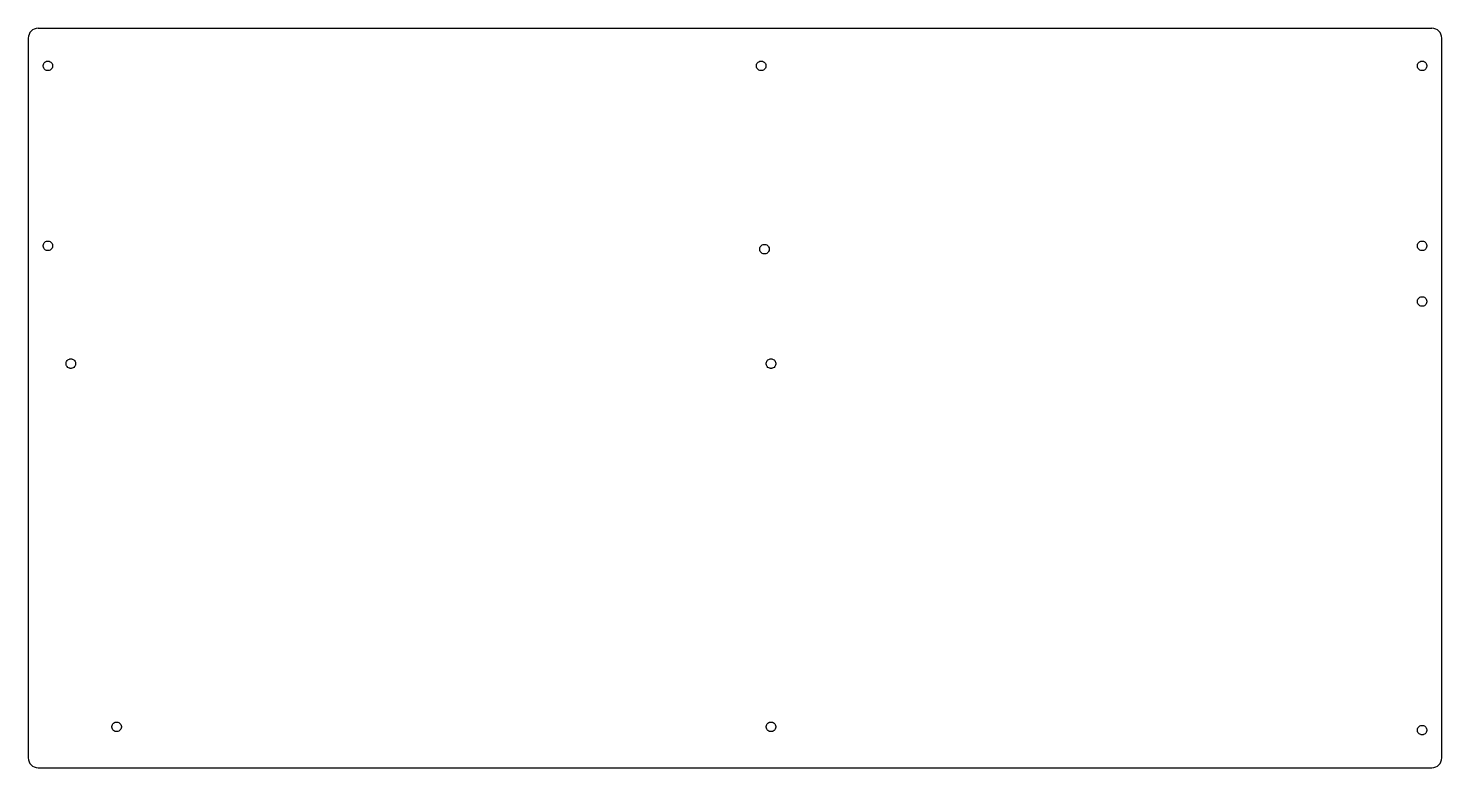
# Model space of a CAD drawing. Extents: x -109 to 863, y 138 to 646.
import ezdxf

# ---------------------------------------------------------------- set-up
doc = ezdxf.new("R2010")
doc.units = 0
doc.layers.add('Layer_1', color=7, linetype='CONTINUOUS')

msp = doc.modelspace()

# ---------------------------------------------------------------- linework, layer by layer
at = {"layer": 'Layer_1', "color": 7}
for points in [[(-102.11108, 646.142513), (856.38892, 646.142513)], [(-108.85748, 639.388913), (-108.85748, 144.388913)], [(863.14252, 144.388913), (863.14252, 639.388913)], [(-102.11108, 137.642513), (856.38892, 137.642513)]]:
    msp.add_lwpolyline(points, dxfattribs=at)
for points in [[(-94.721046, 623.46325), (-94.404246, 623.40565), (-93.813846, 623.16085), (-93.281046, 622.80085), (-92.827446, 622.34725), (-92.467446, 621.81445), (-92.222646, 621.21685), (-92.093046, 620.59045), (-92.093046, 619.94245), (-92.222646, 619.31605), (-92.467446, 618.71845), (-92.827446, 618.18565), (-93.281046, 617.73205), (-93.813846, 617.37205), (-94.404246, 617.12725), (-94.721046, 617.06965), (-95.037846, 617.00485), (-95.678646, 617.00485), (-95.995446, 617.06965), (-96.312246, 617.12725), (-96.902646, 617.37205), (-97.435446, 617.73205), (-97.889046, 618.18565), (-98.249046, 618.71845), (-98.493846, 619.31605), (-98.623446, 619.94245), (-98.623446, 620.59045), (-98.493846, 621.21685), (-98.249046, 621.81445), (-97.889046, 622.34725), (-97.435446, 622.80085), (-96.902646, 623.16085), (-96.312246, 623.40565), (-95.995446, 623.46325), (-95.678646, 623.52805), (-95.037846, 623.52805)], [(-94.721046, 623.46325), (-94.404246, 623.40565), (-93.813846, 623.16085), (-93.281046, 622.80085), (-92.827446, 622.34725), (-92.467446, 621.81445), (-92.222646, 621.21685), (-92.093046, 620.59045), (-92.093046, 619.94245), (-92.222646, 619.31605), (-92.467446, 618.71845), (-92.827446, 618.18565), (-93.281046, 617.73205), (-93.813846, 617.37205), (-94.404246, 617.12725), (-94.721046, 617.06965), (-95.037846, 617.00485), (-95.678646, 617.00485), (-95.995446, 617.06965), (-96.312246, 617.12725), (-96.902646, 617.37205), (-97.435446, 617.73205), (-97.889046, 618.18565), (-98.249046, 618.71845), (-98.493846, 619.31605), (-98.623446, 619.94245), (-98.623446, 620.59045), (-98.493846, 621.21685), (-98.249046, 621.81445), (-97.889046, 622.34725), (-97.435446, 622.80085), (-96.902646, 623.16085), (-96.312246, 623.40565), (-95.995446, 623.46325), (-95.678646, 623.52805), (-95.037846, 623.52805)], [(395.778954, 623.46325), (396.088554, 623.40565), (396.686154, 623.16085), (397.218954, 622.80085), (397.672554, 622.34725), (398.032554, 621.81445), (398.277354, 621.21685), (398.399754, 620.59045), (398.399754, 619.94245), (398.277354, 619.31605), (398.032554, 618.71845), (397.672554, 618.18565), (397.218954, 617.73205), (396.686154, 617.37205), (396.088554, 617.12725), (395.778954, 617.06965), (395.462154, 617.00485), (394.821354, 617.00485), (394.504554, 617.06965), (394.187754, 617.12725), (393.597354, 617.37205), (393.057354, 617.73205), (392.603754, 618.18565), (392.250954, 618.71845), (392.006154, 619.31605), (391.876554, 619.94245), (391.876554, 620.59045), (392.006154, 621.21685), (392.250954, 621.81445), (392.603754, 622.34725), (393.057354, 622.80085), (393.597354, 623.16085), (394.187754, 623.40565), (394.504554, 623.46325), (394.821354, 623.52805), (395.462154, 623.52805)], [(395.778954, 623.46325), (396.088554, 623.40565), (396.686154, 623.16085), (397.218954, 622.80085), (397.672554, 622.34725), (398.032554, 621.81445), (398.277354, 621.21685), (398.399754, 620.59045), (398.399754, 619.94245), (398.277354, 619.31605), (398.032554, 618.71845), (397.672554, 618.18565), (397.218954, 617.73205), (396.686154, 617.37205), (396.088554, 617.12725), (395.778954, 617.06965), (395.462154, 617.00485), (394.821354, 617.00485), (394.504554, 617.06965), (394.187754, 617.12725), (393.597354, 617.37205), (393.057354, 617.73205), (392.603754, 618.18565), (392.250954, 618.71845), (392.006154, 619.31605), (391.876554, 619.94245), (391.876554, 620.59045), (392.006154, 621.21685), (392.250954, 621.81445), (392.603754, 622.34725), (393.057354, 622.80085), (393.597354, 623.16085), (394.187754, 623.40565), (394.504554, 623.46325), (394.821354, 623.52805), (395.462154, 623.52805)], [(850.278954, 623.46325), (850.595754, 623.40565), (851.186154, 623.16085), (851.718954, 622.80085), (852.172554, 622.34725), (852.532554, 621.81445), (852.777354, 621.21685), (852.906954, 620.59045), (852.906954, 619.94245), (852.777354, 619.31605), (852.532554, 618.71845), (852.172554, 618.18565), (851.718954, 617.73205), (851.186154, 617.37205), (850.595754, 617.12725), (850.278954, 617.06965), (849.962154, 617.00485), (849.321354, 617.00485), (849.004554, 617.06965), (848.687754, 617.12725), (848.097354, 617.37205), (847.564554, 617.73205), (847.110954, 618.18565), (846.750954, 618.71845), (846.506154, 619.31605), (846.376554, 619.94245), (846.376554, 620.59045), (846.506154, 621.21685), (846.750954, 621.81445), (847.110954, 622.34725), (847.564554, 622.80085), (848.097354, 623.16085), (848.687754, 623.40565), (849.004554, 623.46325), (849.321354, 623.52805), (849.962154, 623.52805)], [(850.278954, 623.46325), (850.595754, 623.40565), (851.186154, 623.16085), (851.718954, 622.80085), (852.172554, 622.34725), (852.532554, 621.81445), (852.777354, 621.21685), (852.906954, 620.59045), (852.906954, 619.94245), (852.777354, 619.31605), (852.532554, 618.71845), (852.172554, 618.18565), (851.718954, 617.73205), (851.186154, 617.37205), (850.595754, 617.12725), (850.278954, 617.06965), (849.962154, 617.00485), (849.321354, 617.00485), (849.004554, 617.06965), (848.687754, 617.12725), (848.097354, 617.37205), (847.564554, 617.73205), (847.110954, 618.18565), (846.750954, 618.71845), (846.506154, 619.31605), (846.376554, 619.94245), (846.376554, 620.59045), (846.506154, 621.21685), (846.750954, 621.81445), (847.110954, 622.34725), (847.564554, 622.80085), (848.097354, 623.16085), (848.687754, 623.40565), (849.004554, 623.46325), (849.321354, 623.52805), (849.962154, 623.52805)], [(-94.721046, 499.71685), (-94.404246, 499.65205), (-93.813846, 499.40725), (-93.281046, 499.04725), (-92.827446, 498.59365), (-92.467446, 498.06085), (-92.222646, 497.47045), (-92.093046, 496.83685), (-92.093046, 496.19605), (-92.222646, 495.56245), (-92.467446, 494.97205), (-92.827446, 494.43925), (-93.281046, 493.97845), (-93.813846, 493.62565), (-94.404246, 493.38085), (-94.721046, 493.31605), (-95.037846, 493.25125), (-95.678646, 493.25125), (-95.995446, 493.31605), (-96.312246, 493.38085), (-96.902646, 493.62565), (-97.435446, 493.97845), (-97.889046, 494.43925), (-98.249046, 494.97205), (-98.493846, 495.56245), (-98.623446, 496.19605), (-98.623446, 496.83685), (-98.493846, 497.47045), (-98.249046, 498.06085), (-97.889046, 498.59365), (-97.435446, 499.04725), (-96.902646, 499.40725), (-96.312246, 499.65205), (-95.995446, 499.71685), (-95.678646, 499.78165), (-95.037846, 499.78165)], [(-94.721046, 499.71685), (-94.404246, 499.65205), (-93.813846, 499.40725), (-93.281046, 499.04725), (-92.827446, 498.59365), (-92.467446, 498.06085), (-92.222646, 497.47045), (-92.093046, 496.83685), (-92.093046, 496.19605), (-92.222646, 495.56245), (-92.467446, 494.97205), (-92.827446, 494.43925), (-93.281046, 493.97845), (-93.813846, 493.62565), (-94.404246, 493.38085), (-94.721046, 493.31605), (-95.037846, 493.25125), (-95.678646, 493.25125), (-95.995446, 493.31605), (-96.312246, 493.38085), (-96.902646, 493.62565), (-97.435446, 493.97845), (-97.889046, 494.43925), (-98.249046, 494.97205), (-98.493846, 495.56245), (-98.623446, 496.19605), (-98.623446, 496.83685), (-98.493846, 497.47045), (-98.249046, 498.06085), (-97.889046, 498.59365), (-97.435446, 499.04725), (-96.902646, 499.40725), (-96.312246, 499.65205), (-95.995446, 499.71685), (-95.678646, 499.78165), (-95.037846, 499.78165)], [(398.018154, 497.47045), (398.342154, 497.40565), (398.939754, 497.16085), (399.472554, 496.80085), (399.926154, 496.34725), (400.278954, 495.81445), (400.530954, 495.21685), (400.653354, 494.59045), (400.653354, 493.94245), (400.530954, 493.31605), (400.278954, 492.71845), (399.926154, 492.18565), (399.472554, 491.73205), (398.939754, 491.37205), (398.342154, 491.12725), (398.025354, 491.06965), (397.715754, 491.00485), (397.067754, 491.00485), (396.750954, 491.06965), (396.441354, 491.12725), (395.843754, 491.37205), (395.310954, 491.73205), (394.857354, 492.18565), (394.497354, 492.71845), (394.252554, 493.31605), (394.130154, 493.94245), (394.130154, 494.59045), (394.252554, 495.21685), (394.497354, 495.81445), (394.857354, 496.34725), (395.310954, 496.80085), (395.843754, 497.16085), (396.441354, 497.40565), (396.765354, 497.47045), (397.067754, 497.52805), (397.715754, 497.52805)], [(398.018154, 497.47045), (398.342154, 497.40565), (398.939754, 497.16085), (399.472554, 496.80085), (399.926154, 496.34725), (400.278954, 495.81445), (400.530954, 495.21685), (400.653354, 494.59045), (400.653354, 493.94245), (400.530954, 493.31605), (400.278954, 492.71845), (399.926154, 492.18565), (399.472554, 491.73205), (398.939754, 491.37205), (398.342154, 491.12725), (398.025354, 491.06965), (397.715754, 491.00485), (397.067754, 491.00485), (396.750954, 491.06965), (396.441354, 491.12725), (395.843754, 491.37205), (395.310954, 491.73205), (394.857354, 492.18565), (394.497354, 492.71845), (394.252554, 493.31605), (394.130154, 493.94245), (394.130154, 494.59045), (394.252554, 495.21685), (394.497354, 495.81445), (394.857354, 496.34725), (395.310954, 496.80085), (395.843754, 497.16085), (396.441354, 497.40565), (396.765354, 497.47045), (397.067754, 497.52805), (397.715754, 497.52805)], [(850.278954, 499.71685), (850.595754, 499.65205), (851.186154, 499.40725), (851.718954, 499.04725), (852.172554, 498.59365), (852.532554, 498.06085), (852.777354, 497.47045), (852.906954, 496.83685), (852.906954, 496.19605), (852.777354, 495.56245), (852.532554, 494.97205), (852.172554, 494.43925), (851.718954, 493.97845), (851.186154, 493.62565), (850.595754, 493.38085), (850.278954, 493.31605), (849.962154, 493.25125), (849.321354, 493.25125), (849.004554, 493.31605), (848.687754, 493.38085), (848.097354, 493.62565), (847.564554, 493.97845), (847.110954, 494.43925), (846.750954, 494.97205), (846.506154, 495.56245), (846.376554, 496.19605), (846.376554, 496.83685), (846.506154, 497.47045), (846.750954, 498.06085), (847.110954, 498.59365), (847.564554, 499.04725), (848.097354, 499.40725), (848.687754, 499.65205), (849.004554, 499.71685), (849.321354, 499.78165), (849.962154, 499.78165)], [(850.278954, 499.71685), (850.595754, 499.65205), (851.186154, 499.40725), (851.718954, 499.04725), (852.172554, 498.59365), (852.532554, 498.06085), (852.777354, 497.47045), (852.906954, 496.83685), (852.906954, 496.19605), (852.777354, 495.56245), (852.532554, 494.97205), (852.172554, 494.43925), (851.718954, 493.97845), (851.186154, 493.62565), (850.595754, 493.38085), (850.278954, 493.31605), (849.962154, 493.25125), (849.321354, 493.25125), (849.004554, 493.31605), (848.687754, 493.38085), (848.097354, 493.62565), (847.564554, 493.97845), (847.110954, 494.43925), (846.750954, 494.97205), (846.506154, 495.56245), (846.376554, 496.19605), (846.376554, 496.83685), (846.506154, 497.47045), (846.750954, 498.06085), (847.110954, 498.59365), (847.564554, 499.04725), (848.097354, 499.40725), (848.687754, 499.65205), (849.004554, 499.71685), (849.321354, 499.78165), (849.962154, 499.78165)], [(850.278954, 461.46325), (850.595754, 461.40565), (851.186154, 461.16085), (851.718954, 460.80085), (852.172554, 460.34725), (852.532554, 459.81445), (852.777354, 459.21685), (852.906954, 458.59045), (852.906954, 457.94245), (852.777354, 457.31605), (852.532554, 456.71845), (852.172554, 456.18565), (851.718954, 455.73205), (851.186154, 455.37205), (850.595754, 455.12725), (850.278954, 455.06965), (849.962154, 455.00485), (849.321354, 455.00485), (849.004554, 455.06965), (848.687754, 455.12725), (848.097354, 455.37205), (847.564554, 455.73205), (847.110954, 456.18565), (846.750954, 456.71845), (846.506154, 457.31605), (846.376554, 457.94245), (846.376554, 458.59045), (846.506154, 459.21685), (846.750954, 459.81445), (847.110954, 460.34725), (847.564554, 460.80085), (848.097354, 461.16085), (848.687754, 461.40565), (849.004554, 461.46325), (849.321354, 461.52805), (849.962154, 461.52805)], [(850.278954, 461.46325), (850.595754, 461.40565), (851.186154, 461.16085), (851.718954, 460.80085), (852.172554, 460.34725), (852.532554, 459.81445), (852.777354, 459.21685), (852.906954, 458.59045), (852.906954, 457.94245), (852.777354, 457.31605), (852.532554, 456.71845), (852.172554, 456.18565), (851.718954, 455.73205), (851.186154, 455.37205), (850.595754, 455.12725), (850.278954, 455.06965), (849.962154, 455.00485), (849.321354, 455.00485), (849.004554, 455.06965), (848.687754, 455.12725), (848.097354, 455.37205), (847.564554, 455.73205), (847.110954, 456.18565), (846.750954, 456.71845), (846.506154, 457.31605), (846.376554, 457.94245), (846.376554, 458.59045), (846.506154, 459.21685), (846.750954, 459.81445), (847.110954, 460.34725), (847.564554, 460.80085), (848.097354, 461.16085), (848.687754, 461.40565), (849.004554, 461.46325), (849.321354, 461.52805), (849.962154, 461.52805)], [(-78.974646, 418.71685), (-78.657846, 418.65205), (-78.060246, 418.40725), (-77.527446, 418.04725), (-77.073846, 417.59365), (-76.713846, 417.06085), (-76.469046, 416.47045), (-76.346646, 415.83685), (-76.346646, 415.19605), (-76.469046, 414.56245), (-76.713846, 413.97205), (-77.073846, 413.43925), (-77.527446, 412.97845), (-78.060246, 412.62565), (-78.657846, 412.38085), (-78.974646, 412.31605), (-79.284246, 412.25125), (-79.932246, 412.25125), (-80.241846, 412.31605), (-80.558646, 412.38085), (-81.156246, 412.62565), (-81.689046, 412.97845), (-82.142646, 413.43925), (-82.502646, 413.97205), (-82.747446, 414.56245), (-82.869846, 415.19605), (-82.869846, 415.83685), (-82.747446, 416.47045), (-82.502646, 417.06085), (-82.142646, 417.59365), (-81.689046, 418.04725), (-81.156246, 418.40725), (-80.558646, 418.65205), (-80.241846, 418.71685), (-79.932246, 418.78165), (-79.284246, 418.78165)], [(-78.974646, 418.71685), (-78.657846, 418.65205), (-78.060246, 418.40725), (-77.527446, 418.04725), (-77.073846, 417.59365), (-76.713846, 417.06085), (-76.469046, 416.47045), (-76.346646, 415.83685), (-76.346646, 415.19605), (-76.469046, 414.56245), (-76.713846, 413.97205), (-77.073846, 413.43925), (-77.527446, 412.97845), (-78.060246, 412.62565), (-78.657846, 412.38085), (-78.974646, 412.31605), (-79.284246, 412.25125), (-79.932246, 412.25125), (-80.241846, 412.31605), (-80.558646, 412.38085), (-81.156246, 412.62565), (-81.689046, 412.97845), (-82.142646, 413.43925), (-82.502646, 413.97205), (-82.747446, 414.56245), (-82.869846, 415.19605), (-82.869846, 415.83685), (-82.747446, 416.47045), (-82.502646, 417.06085), (-82.142646, 417.59365), (-81.689046, 418.04725), (-81.156246, 418.40725), (-80.558646, 418.65205), (-80.241846, 418.71685), (-79.932246, 418.78165), (-79.284246, 418.78165)], [(402.532554, 418.71685), (402.842154, 418.65205), (403.439754, 418.40725), (403.972554, 418.04725), (404.426154, 417.59365), (404.786154, 417.06085), (405.030954, 416.47045), (405.153354, 415.83685), (405.153354, 415.19605), (405.030954, 414.56245), (404.786154, 413.97205), (404.426154, 413.43925), (403.972554, 412.97845), (403.439754, 412.62565), (402.842154, 412.38085), (402.532554, 412.31605), (402.215754, 412.25125), (401.567754, 412.25125), (401.258154, 412.31605), (400.941354, 412.38085), (400.343754, 412.62565), (399.810954, 412.97845), (399.357354, 413.43925), (399.004554, 413.97205), (398.752554, 414.56245), (398.630154, 415.19605), (398.630154, 415.83685), (398.752554, 416.47045), (399.004554, 417.06085), (399.357354, 417.59365), (399.810954, 418.04725), (400.343754, 418.40725), (400.941354, 418.65205), (401.258154, 418.71685), (401.567754, 418.78165), (402.215754, 418.78165)], [(402.532554, 418.71685), (402.842154, 418.65205), (403.439754, 418.40725), (403.972554, 418.04725), (404.426154, 417.59365), (404.786154, 417.06085), (405.030954, 416.47045), (405.153354, 415.83685), (405.153354, 415.19605), (405.030954, 414.56245), (404.786154, 413.97205), (404.426154, 413.43925), (403.972554, 412.97845), (403.439754, 412.62565), (402.842154, 412.38085), (402.532554, 412.31605), (402.215754, 412.25125), (401.567754, 412.25125), (401.258154, 412.31605), (400.941354, 412.38085), (400.343754, 412.62565), (399.810954, 412.97845), (399.357354, 413.43925), (399.004554, 413.97205), (398.752554, 414.56245), (398.630154, 415.19605), (398.630154, 415.83685), (398.752554, 416.47045), (399.004554, 417.06085), (399.357354, 417.59365), (399.810954, 418.04725), (400.343754, 418.40725), (400.941354, 418.65205), (401.258154, 418.71685), (401.567754, 418.78165), (402.215754, 418.78165)], [(-47.474646, 168.97045), (-47.157846, 168.90565), (-46.560246, 168.66085), (-46.027446, 168.30085), (-45.573846, 167.84725), (-45.213846, 167.31445), (-44.969046, 166.71685), (-44.846646, 166.09045), (-44.846646, 165.44245), (-44.969046, 164.81605), (-45.213846, 164.21845), (-45.573846, 163.68565), (-46.027446, 163.23205), (-46.560246, 162.87925), (-47.157846, 162.62725), (-47.474646, 162.56965), (-47.784246, 162.50485), (-48.432246, 162.50485), (-48.741846, 162.56965), (-49.058646, 162.62725), (-49.656246, 162.87925), (-50.189046, 163.23205), (-50.642646, 163.68565), (-51.002646, 164.21845), (-51.247446, 164.81605), (-51.369846, 165.44245), (-51.369846, 166.09045), (-51.247446, 166.71685), (-51.002646, 167.31445), (-50.642646, 167.84725), (-50.189046, 168.30085), (-49.656246, 168.66085), (-49.058646, 168.90565), (-48.741846, 168.97045), (-48.432246, 169.02805), (-47.784246, 169.02805)], [(-47.474646, 168.97045), (-47.157846, 168.90565), (-46.560246, 168.66085), (-46.027446, 168.30085), (-45.573846, 167.84725), (-45.213846, 167.31445), (-44.969046, 166.71685), (-44.846646, 166.09045), (-44.846646, 165.44245), (-44.969046, 164.81605), (-45.213846, 164.21845), (-45.573846, 163.68565), (-46.027446, 163.23205), (-46.560246, 162.87925), (-47.157846, 162.62725), (-47.474646, 162.56965), (-47.784246, 162.50485), (-48.432246, 162.50485), (-48.741846, 162.56965), (-49.058646, 162.62725), (-49.656246, 162.87925), (-50.189046, 163.23205), (-50.642646, 163.68565), (-51.002646, 164.21845), (-51.247446, 164.81605), (-51.369846, 165.44245), (-51.369846, 166.09045), (-51.247446, 166.71685), (-51.002646, 167.31445), (-50.642646, 167.84725), (-50.189046, 168.30085), (-49.656246, 168.66085), (-49.058646, 168.90565), (-48.741846, 168.97045), (-48.432246, 169.02805), (-47.784246, 169.02805)], [(402.532554, 168.97045), (402.842154, 168.90565), (403.439754, 168.66085), (403.972554, 168.30085), (404.426154, 167.84725), (404.786154, 167.31445), (405.030954, 166.71685), (405.153354, 166.09045), (405.153354, 165.44245), (405.030954, 164.81605), (404.786154, 164.21845), (404.426154, 163.68565), (403.972554, 163.23205), (403.439754, 162.87925), (402.842154, 162.62725), (402.532554, 162.56965), (402.215754, 162.50485), (401.567754, 162.50485), (401.258154, 162.56965), (400.941354, 162.62725), (400.343754, 162.87925), (399.810954, 163.23205), (399.357354, 163.68565), (399.004554, 164.21845), (398.752554, 164.81605), (398.630154, 165.44245), (398.630154, 166.09045), (398.752554, 166.71685), (399.004554, 167.31445), (399.357354, 167.84725), (399.810954, 168.30085), (400.343754, 168.66085), (400.941354, 168.90565), (401.258154, 168.97045), (401.567754, 169.02805), (402.215754, 169.02805)], [(402.532554, 168.97045), (402.842154, 168.90565), (403.439754, 168.66085), (403.972554, 168.30085), (404.426154, 167.84725), (404.786154, 167.31445), (405.030954, 166.71685), (405.153354, 166.09045), (405.153354, 165.44245), (405.030954, 164.81605), (404.786154, 164.21845), (404.426154, 163.68565), (403.972554, 163.23205), (403.439754, 162.87925), (402.842154, 162.62725), (402.532554, 162.56965), (402.215754, 162.50485), (401.567754, 162.50485), (401.258154, 162.56965), (400.941354, 162.62725), (400.343754, 162.87925), (399.810954, 163.23205), (399.357354, 163.68565), (399.004554, 164.21845), (398.752554, 164.81605), (398.630154, 165.44245), (398.630154, 166.09045), (398.752554, 166.71685), (399.004554, 167.31445), (399.357354, 167.84725), (399.810954, 168.30085), (400.343754, 168.66085), (400.941354, 168.90565), (401.258154, 168.97045), (401.567754, 169.02805), (402.215754, 169.02805)], [(850.264554, 166.71685), (850.595754, 166.65205), (851.186154, 166.40725), (851.718954, 166.04725), (852.172554, 165.59365), (852.532554, 165.06085), (852.777354, 164.47045), (852.906954, 163.83685), (852.906954, 163.19605), (852.777354, 162.56245), (852.532554, 161.97205), (852.172554, 161.43925), (851.718954, 160.98565), (851.186154, 160.62565), (850.595754, 160.38085), (850.278954, 160.31605), (849.962154, 160.25125), (849.321354, 160.25125), (849.004554, 160.31605), (848.687754, 160.38085), (848.097354, 160.62565), (847.564554, 160.98565), (847.110954, 161.43925), (846.750954, 161.97205), (846.506154, 162.56245), (846.376554, 163.19605), (846.376554, 163.83685), (846.506154, 164.47045), (846.750954, 165.06085), (847.110954, 165.59365), (847.564554, 166.04725), (848.097354, 166.40725), (848.687754, 166.65205), (849.018954, 166.71685), (849.321354, 166.78165), (849.962154, 166.78165)], [(850.264554, 166.71685), (850.595754, 166.65205), (851.186154, 166.40725), (851.718954, 166.04725), (852.172554, 165.59365), (852.532554, 165.06085), (852.777354, 164.47045), (852.906954, 163.83685), (852.906954, 163.19605), (852.777354, 162.56245), (852.532554, 161.97205), (852.172554, 161.43925), (851.718954, 160.98565), (851.186154, 160.62565), (850.595754, 160.38085), (850.278954, 160.31605), (849.962154, 160.25125), (849.321354, 160.25125), (849.004554, 160.31605), (848.687754, 160.38085), (848.097354, 160.62565), (847.564554, 160.98565), (847.110954, 161.43925), (846.750954, 161.97205), (846.506154, 162.56245), (846.376554, 163.19605), (846.376554, 163.83685), (846.506154, 164.47045), (846.750954, 165.06085), (847.110954, 165.59365), (847.564554, 166.04725), (848.097354, 166.40725), (848.687754, 166.65205), (849.018954, 166.71685), (849.321354, 166.78165), (849.962154, 166.78165)]]:
    msp.add_lwpolyline(points, close=True, dxfattribs=at)
for points in [[(-106.880451, 644.161884), (-108.146322, 642.896014), (-108.85748, 641.179125), (-108.85748, 639.388913)], [(-102.10748, 646.138913), (-103.897692, 646.138913), (-105.614581, 645.427755), (-106.880451, 644.161884)], [(863.14252, 639.388913), (863.14252, 643.11543), (860.122636, 646.136926), (856.39612, 646.138913)], [(-108.85748, 144.388913), (-108.85748, 142.598702), (-108.146322, 140.881813), (-106.880451, 139.615943)], [(-106.880451, 139.615943), (-105.614581, 138.350072), (-103.897692, 137.638913), (-102.10748, 137.638913)], [(856.39612, 137.638913), (860.122636, 137.640901), (863.14252, 140.662397), (863.14252, 144.388913)]]:
    msp.add_open_spline(points, degree=3, dxfattribs=at)

doc.saveas('drawing.dxf')
